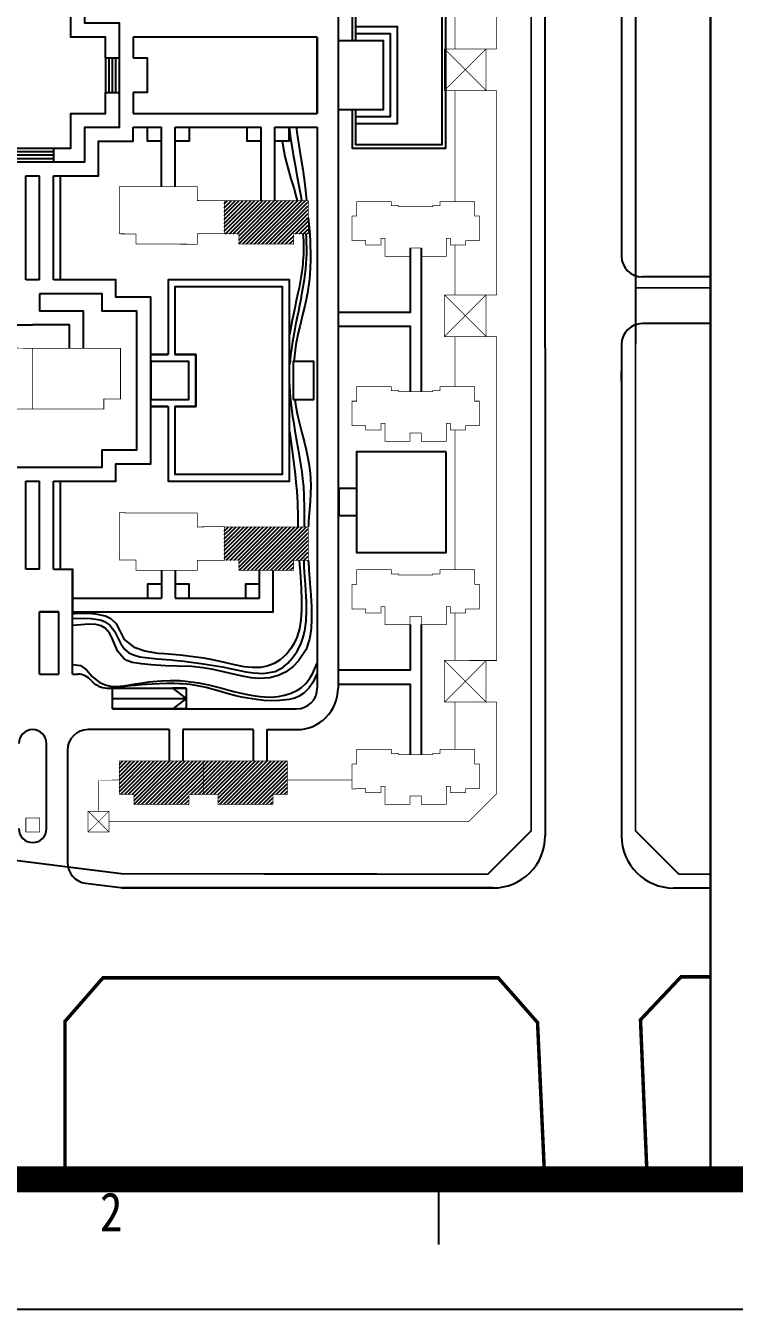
# Model space of a CAD drawing. Extents: x 164940 to 3842273, y 640355 to 1124023.
# Drawn here: x 3543803 to 3547885, y 1078630 to 1086030 of the extents above; entities that cross this region are included whole.
import ezdxf
from ezdxf.enums import TextEntityAlignment as Align

# ---------------------------------------------------------------- set-up
doc = ezdxf.new("R2010")
doc.units = 0
doc.header["$LTSCALE"] = 1000
doc.header["$MEASUREMENT"] = 0
doc.linetypes.add('ACAD_ISO04W100', pattern=[30.5, 24, -3, 0.5, -3])
doc.layers.add('-家具', color=33, linetype='Continuous', lineweight=9)
for name, color, linetype in [('HACTH', 8, 'Continuous'), ('l-123', 7, 'Continuous'), ('ROAD', 4, 'Continuous'), ('T-房间', 7, 'Continuous'), ('TK', 6, 'Continuous'), ('地裂缝坐标戳', 130, 'Continuous'), ('红线', 1, 'Continuous'), ('道牙', 3, 'Continuous')]:
    doc.layers.add(name, color=color, linetype=linetype)
doc.styles.add('TKZ1', font='SIMHEI.TTF', dxfattribs={"width": 0.7})
pattern_1 = [(45, (3242744.204950543, 1110713.440963314), (-11.22532015133644, 11.22532015133644), [])]

# ---------------------------------------------------------------- blocks, each defined once
blk = doc.blocks.new('图框')
for p, q in [((-129633.4793015235, -504211.2319678301), (-129633.4793015235, -503711.2319678301)), ((-142208.4793015235, -504711.2319678301), (-58108.4793015235, -504711.2319678301))]:
    blk.add_line(p, q)
at = {"const_width": 200}
blk.add_lwpolyline([(-59108.4793015235, -446311.2319678301), (-139708.4793015235, -446311.2319678301), (-139708.4793015235, -503711.2319678301), (-59108.4793015235, -503711.2319678301)], close=True, dxfattribs=at)
at = {"style": 'TKZ1', "width": 0.85}
blk.add_text('2', height=300, dxfattribs=at).set_placement((-132152.2293015235, -503961.2319678301), align=Align.MIDDLE)

msp = doc.modelspace()

# ---------------------------------------------------------------- hatches: boundary and pattern name
at = {"layer": 'HACTH'}
h = msp.add_hatch(dxfattribs=at)
h.set_pattern_fill('ANSI31', color=6, scale=10, style=0)
h.set_pattern_definition(pattern_1)
h.paths.add_polyline_path([(3544946.882879011, 1085021.274720597), (3544946.882878974, 1084829.274720008), (3545030.882878978, 1084829.274719989), (3545030.882878968, 1084771.274719982), (3545346.88287903, 1084771.274719982), (3545346.882879021, 1084829.274719989), (3545430.882879024, 1084829.274720008), (3545430.882878987, 1085021.274720597)])
h = msp.add_hatch(dxfattribs=at)
h.set_pattern_fill('ANSI31', color=6, scale=10, style=0)
h.set_pattern_definition(pattern_1)
h.paths.add_polyline_path([(3545430.882878978, 1083140.399201474), (3544946.882878993, 1083140.399201474), (3544946.88287903, 1082948.399200885), (3545030.882878968, 1082948.399200866), (3545030.882878959, 1082890.399200859), (3545346.882879021, 1082890.399200859), (3545346.882879011, 1082948.399200885), (3545430.882879006, 1082948.399200885)])
h = msp.add_hatch(dxfattribs=at)
h.set_pattern_fill('ANSI31', color=6, scale=10, style=0)
h.set_pattern_definition(pattern_1)
h.paths.add_polyline_path([(3544342.882878989, 1081791.435554678), (3544342.882878952, 1081599.435554108), (3544426.882878946, 1081599.435554089), (3544426.882878946, 1081541.435554082), (3544742.882879008, 1081541.435554082), (3544742.882878998, 1081599.435554089), (3544826.882878928, 1081599.435554108), (3544826.882878965, 1081791.435554678)])
h = msp.add_hatch(dxfattribs=at)
h.set_pattern_fill('ANSI31', color=6, scale=10, style=0)
h.set_pattern_definition(pattern_1)
h.paths.add_polyline_path([(3545310.882878941, 1081791.435554678), (3544826.882878965, 1081791.435554678), (3544826.882878993, 1081599.435554108), (3544910.882878922, 1081599.435554089), (3544910.882878922, 1081541.435554082), (3545226.882878983, 1081541.435554082), (3545226.882878974, 1081599.435554089), (3545310.882878968, 1081599.435554108)])

# ---------------------------------------------------------------- linework, layer by layer
at = {"layer": '-家具'}
msp.add_lwpolyline([(3538634.955071344, 1122377.674542716), (3593020.210726418, 1122377.674542716), (3593020.210726418, 1079378.863604319), (3538634.955071344, 1079378.863604319)], close=True, dxfattribs=at)
msp.add_line((3547315.326603208, 1086899.270883313), (3547315.326603208, 1084194.860005731))
at = {"color": 8, "linetype": 'Continuous', "const_width": 20, "flags": 128}
for points in [[(3546791.733604589, 1079397.730662393), (3546751.422238354, 1080282.999815679), (3546524.72320109, 1080540.916384792), (3544248.192676896, 1080540.916384792), (3544029.737988891, 1080290.275907739), (3544029.737988891, 1079392.945599853)], [(3547747.359212073, 1080546.536732482), (3547578.06542071, 1080546.536732482), (3547344.424980352, 1080298.80169127), (3547383.141078664, 1079379.28451931)]]:
    msp.add_lwpolyline(points, dxfattribs=at)
at = {"layer": 'l-123', "ltscale": 6}
msp.add_line((3547747.359212073, 1079385.220913364), (3547747.359212073, 1092141.990740056), dxfattribs=at)
msp.add_lwpolyline([(3538663.970834551, 1092141.990740056), (3547747.359212073, 1092141.990740056), (3547747.359212073, 1079385.220913364), (3538663.970834551, 1079385.220913364)], close=True, dxfattribs=at)
at = {"layer": 'ROAD', "color": 8}
for p, q in [((3545602.883410597, 1087285.311807933), (3545602.871098531, 1082211.443451008)), ((3546795.322127225, 1084171.996064576), (3546795.322127225, 1087141.297605725)), ((3545482.880182894, 1085964.441988038), (3545482.879107095, 1085524.442308115)), ((3545482.87891149, 1085444.442308115), (3545482.875537364, 1084124.437510686)), ((3547747.359212073, 1084581.259464974), (3547355.322127271, 1084581.259464974)), ((3547747.359212073, 1084581.259464974), (3547355.322127271, 1084581.259464974)), ((3547747.359212073, 1084312.480233571), (3547355.322127271, 1084312.480233571)), ((3545482.875537364, 1084124.437510686), (3545482.871100795, 1082211.443739923)), ((3546795.322127225, 1084171.996064576), (3546795.322127225, 1081358.902480098)), ((3543962.885274341, 1082896.890697124), (3544072.882878216, 1082896.890698148)), ((3543882.882878216, 1082650.399200803), (3543992.882878216, 1082650.399200803)), ((3543882.882878216, 1082650.399200803), (3543992.882878216, 1082650.399200803)), ((3544072.882878216, 1082656.890698148), (3544072.882878216, 1082656.890699154)), ((3543882.882873634, 1082291.444033383), (3543992.882873634, 1082291.444033383)), ((3544072.882873634, 1082291.444033383), (3544102.882903939, 1082291.444033383)), ((3545192.93487227, 1081971.444033383), (3545362.871098531, 1081971.444033383))]:
    msp.add_line(p, q, dxfattribs=at)
at = {"layer": 'ROAD', "color": 8, "ltscale": 6}
for p, q in [((3545482.883905483, 1085964.441988038), (3544422.884845626, 1085964.441988038)), ((3544422.884845626, 1085964.441988038), (3544422.884845626, 1085844.444739147)), ((3544422.884845626, 1085924.441988038), (3544422.884845626, 1085844.444739147)), ((3545482.883905483, 1085524.442308115), (3545482.883905483, 1085964.441988038)), ((3544422.884845626, 1085644.444739147), (3544422.884845626, 1085524.442308115)), ((3544422.884845626, 1085644.444739147), (3544422.884845626, 1085524.442308115)), ((3544422.880910806, 1085524.442308115), (3545482.883905483, 1085524.442308115)), ((3544422.880910806, 1085444.442308115), (3544584.883870095, 1085444.442308115)), ((3544664.883870095, 1085444.442308115), (3545158.88387008, 1085444.442308115)), ((3545238.88387008, 1085444.442308115), (3545482.87891149, 1085444.442308115)), ((3544072.882878216, 1082656.890699154), (3544072.882878216, 1082896.890698148)), ((3544072.887670467, 1082730.399200915), (3544584.879473926, 1082730.399199872)), ((3544664.879473926, 1082730.399199872), (3545148.887669681, 1082730.399199872)), ((3544072.887670383, 1082650.399200896), (3545228.887669681, 1082650.399200896)), ((3544272.606613602, 1082211.422401051), (3544726.470709642, 1082211.423401272)), ((3544726.470709642, 1082211.423401272), (3544648.547970023, 1082211.423401272)), ((3544302.882878216, 1082091.444033383), (3545362.871100795, 1082091.444033383)), ((3543922.882878216, 1081401.012791692), (3543922.882878216, 1081891.444033383))]:
    msp.add_line(p, q, dxfattribs=at)
for points in [[(3544342.880910806, 1085844.444739147), (3544342.880910806, 1086044.444739147), (3544142.881748252, 1086044.444739147), (3544142.881748252, 1086244.446414037), (3543962.885274341, 1086244.446414037)], [(3544262.880910806, 1085844.444739147), (3544262.880910806, 1085964.444739147), (3544062.881748252, 1085964.444739147), (3544062.881748252, 1086164.446414037), (3543962.885274341, 1086164.446414037)], [(3545682.879635379, 1085544.444739147), (3545682.879635379, 1085324.444739147), (3546222.879635379, 1085324.444739147), (3546222.879635379, 1086164.444739147), (3545682.879635379, 1086164.444739147), (3545682.879635379, 1085944.444739147)], [(3545702.879635379, 1085544.444739147), (3545702.879635379, 1085344.444739147), (3546202.879635379, 1085344.444739147), (3546202.879635379, 1086144.444739147), (3545702.879635379, 1086144.444739147), (3545702.879635379, 1085944.444739147)], [(3545702.879635379, 1086024.444739147), (3545942.879635379, 1086024.444739147), (3545942.879635379, 1085464.444739147), (3545702.879635379, 1085464.444739147)], [(3545702.879635379, 1085984.444739147), (3545902.879635379, 1085984.444739147), (3545902.879635379, 1085504.444739147), (3545702.879635379, 1085504.444739147)], [(3545602.880156901, 1085944.444739147), (3545862.879635379, 1085944.444739147), (3545862.879635379, 1085544.444739147), (3545602.879186276, 1085544.444739147)], [(3544262.880910806, 1085844.444739147), (3544342.880910806, 1085844.444739147)], [(3544262.884845626, 1085844.444739147), (3544262.884845626, 1085644.444739147)], [(3544282.884845626, 1085644.444739147), (3544282.884845626, 1085844.444739147)], [(3544302.884845626, 1085644.444739147), (3544302.884845626, 1085844.444739147)], [(3544322.884845626, 1085644.444739147), (3544322.884845626, 1085844.444739147)], [(3544342.884845626, 1085644.444739147), (3544342.884845626, 1085844.444739147)], [(3544422.884845626, 1085844.444739147), (3544502.884845626, 1085844.444739147), (3544502.884845626, 1085644.444739147), (3544422.884845626, 1085644.444739147)], [(3543962.885274341, 1085244.446414037), (3544142.881748252, 1085244.446414037), (3544142.881748252, 1085444.444739147), (3544342.880910806, 1085444.444739147), (3544342.880910806, 1085644.444739147)], [(3543962.885274341, 1085324.446414037), (3544062.881748252, 1085324.446414037), (3544062.881748252, 1085524.444739147), (3544262.880910806, 1085524.444739147), (3544262.880910806, 1085644.444739147)], [(3544262.880910806, 1085644.444739147), (3544342.880910806, 1085644.444739147)], [(3543962.885274341, 1085164.446414037), (3544222.881748252, 1085164.446414037), (3544222.881748252, 1085364.444739147), (3544422.880910806, 1085364.444739147), (3544422.880910806, 1085444.442308115)], [(3544584.883870095, 1085364.442308115), (3544504.883870095, 1085364.442308115), (3544504.883870095, 1085444.442308115)], [(3544584.883870095, 1085100.399202535), (3544584.883870095, 1085444.447490274)], [(3544664.883870095, 1085100.399202517), (3544664.883870095, 1085444.447490274)], [(3544744.883870095, 1085444.442308115), (3544744.883870095, 1085364.442308115), (3544664.883870095, 1085364.442308115)], [(3544744.883870095, 1085444.442308115), (3545038.88387008, 1085444.442308115)], [(3545158.88387008, 1085364.442308115), (3545078.88387008, 1085364.442308115), (3545078.88387008, 1085444.442308115)], [(3545158.88387008, 1085021.274720597), (3545158.88387008, 1085444.447490274)], [(3545238.88387008, 1085021.274720597), (3545238.88387008, 1085444.447490274)], [(3545318.88387008, 1085444.442308115), (3545318.88387008, 1085364.442308115), (3545238.88387008, 1085364.442308115)], [(3543722.885274341, 1085324.446414037), (3543962.885274341, 1085324.446414037)], [(3543722.885274341, 1085304.446414037), (3543962.885274341, 1085304.446414037)], [(3543962.885274341, 1085324.446414037), (3543962.885274341, 1085244.446414037)], [(3543722.885274341, 1085284.446414037), (3543962.885274341, 1085284.446414037)], [(3543722.885274341, 1085264.446414037), (3543962.885274341, 1085264.446414037)], [(3543722.885274341, 1085244.446414037), (3543962.885274341, 1085244.446414037)], [(3543802.885274341, 1085164.446414037), (3543882.885274341, 1085164.446414037)], [(3543802.885274341, 1084564.399202073), (3543802.885274341, 1085164.446414037)], [(3543882.885274341, 1084564.399202073), (3543882.885274341, 1085164.446414037)], [(3543962.885274341, 1084564.399202073), (3543962.885274341, 1085164.446414037)], [(3544002.885274341, 1084564.399202073), (3544002.885274341, 1085164.446414037)], [(3546017.330687935, 1084747.99458105), (3546017.330687935, 1084376.985940075), (3545602.87711658, 1084376.986945773)], [(3546081.330687528, 1084747.994581013), (3546081.330687528, 1083919.219597204)], [(3543882.88527436, 1084564.399202073), (3543802.88527436, 1084564.399202073)], [(3543962.88527436, 1083404.399202073), (3544322.882876288, 1083404.399202073), (3544322.882876288, 1083504.399201682), (3544522.882875524, 1083504.399201682), (3544522.882875524, 1084464.399201682), (3544322.882876288, 1084464.399201682), (3544322.882876288, 1084564.399202073), (3543962.88527436, 1084564.399202073)], [(3544622.881391518, 1083834.399201682), (3544622.881391518, 1083404.39920131), (3545322.882776758, 1083404.39920131), (3545322.882776758, 1084564.399202073), (3544622.881391518, 1084564.399202073), (3544622.881391518, 1084134.399201682)], [(3544662.881391518, 1083834.399201682), (3544662.881391518, 1083444.39920131), (3545282.882776758, 1083444.39920131), (3545282.882776758, 1084524.399202073), (3544662.881391518, 1084524.399202073), (3544662.881391518, 1084134.399201682)], [(3543442.882876288, 1083584.399201682), (3543442.882876288, 1083484.399202073), (3544242.882876288, 1083484.399202073), (3544242.882876288, 1083584.399201682), (3544442.882875524, 1083584.399201682), (3544442.882875524, 1084384.399201682), (3544242.882876288, 1084384.399201682), (3544242.882876288, 1084484.399202073), (3543882.882878235, 1084484.399202073)], [(3543882.882878235, 1084484.399202055), (3543882.882878207, 1084384.399201682)], [(3544135.977602698, 1084170.399201977), (3544135.977602698, 1084384.399201682), (3543882.882878253, 1084384.399201682)], [(3543629.788153762, 1084170.399201977), (3543629.788153762, 1084304.399201682), (3543842.882878235, 1084304.399201682)], [(3544055.977602698, 1084170.399201977), (3544055.977602698, 1084304.399201682), (3543842.882878235, 1084304.399201682)], [(3545602.876922455, 1084296.986945773), (3546017.330687935, 1084296.985940075), (3546017.330687935, 1083919.219597185)], [(3544522.882880935, 1084134.399201682), (3544622.881391518, 1084134.399201682)], [(3544622.881391518, 1084134.399201682), (3544522.882880935, 1084134.399201682)], [(3544662.881391518, 1084134.399201682), (3544782.881391518, 1084134.399201682), (3544782.881391518, 1083834.399201682), (3544662.881391518, 1083834.399201682)], [(3544662.881391518, 1083834.399201682), (3544782.881391518, 1083834.399201682), (3544782.881391518, 1084134.399201682), (3544662.881391518, 1084134.399201682)], [(3544622.881391518, 1083834.399201682), (3544522.882880935, 1083834.399201682)], [(3544522.882880935, 1083834.399201682), (3544622.881391518, 1083834.399201682)], [(3545322.882776758, 1083691.565736549), (3545326.273988433, 1083663.323067593)], [(3545326.273988433, 1083663.323067593), (3545337.144745592, 1083579.886774159)], [(3543802.88527436, 1083404.399202073), (3543882.88527436, 1083404.399202073)], [(3543802.885274341, 1082896.890697124), (3543802.885274341, 1083404.399202073)], [(3543882.885274341, 1082896.890697124), (3543882.885274341, 1083404.399202073)], [(3543962.885274341, 1082896.890697124), (3543962.885274341, 1083404.399202073)], [(3544002.885274341, 1082896.890697124), (3544002.885274341, 1083404.399202073)], [(3543882.885274341, 1082896.890697124), (3543802.885274341, 1082896.890697124)], [(3543962.885274341, 1082896.890697124), (3544072.882878216, 1082896.890698148), (3544072.882878216, 1082656.890699154), (3544072.882878216, 1082656.890698148)], [(3544072.887670383, 1082650.399200896), (3545228.887669681, 1082650.399199872), (3545228.887669681, 1082890.399200896)], [(3544584.879473926, 1082890.399200896), (3544584.879473926, 1082730.399199872)], [(3544664.879473926, 1082890.399200896), (3544664.879473926, 1082730.399199872)], [(3545148.887669681, 1082730.399199872), (3545148.887669681, 1082890.399200896)], [(3544584.879473926, 1082810.399199872), (3544504.879473926, 1082810.399199872), (3544504.879473926, 1082730.399199872)], [(3544744.879473926, 1082730.399199872), (3544744.879473926, 1082810.399199872), (3544664.879473926, 1082810.399199872)], [(3545148.887669681, 1082810.399199872), (3545068.887669681, 1082810.399199872), (3545068.887669681, 1082730.399199872)], [(3543882.882873634, 1082291.44403247), (3543882.882878216, 1082650.39919989)], [(3543992.882878216, 1082650.399200803), (3543882.882878216, 1082650.399200803)], [(3543992.882873634, 1082291.444034072), (3543992.882878216, 1082650.399201492)], [(3544072.882873634, 1082291.444032228), (3544072.882878216, 1082656.890696994)], [(3546017.33068799, 1082577.394775467), (3546017.33068799, 1082314.419266878), (3545602.871348405, 1082314.419662765)], [(3546081.330687575, 1082577.394775467), (3546081.330687575, 1081827.435554078)], [(3544072.887666602, 1082347.624164241), (3544119.07087345, 1082341.484677287), (3544153.056143451, 1082315.883551741), (3544185.767000275, 1082277.380369472), (3544226.702873636, 1082245.942907611), (3544260.842917621, 1082230.247798169), (3544291.808542334, 1082222.593035492), (3544325.174643196, 1082220.276692415), (3544366.586787444, 1082223.292452096), (3544405.031669963, 1082229.3857548), (3544436.122009208, 1082235.038753132), (3544466.151332933, 1082240.11267416), (3544512.740766382, 1082246.755338887), (3544582.43348543, 1082253.415879978), (3544635.409244359, 1082255.388860347), (3544693.172602704, 1082253.997023887), (3544754.77548405, 1082247.95685144), (3544798.879061876, 1082240.960401481), (3544827.133140195, 1082235.521453636), (3544855.962754669, 1082229.338678306), (3544887.323871054, 1082222.027017268), (3544931.829159971, 1082210.902496631), (3544973.598579237, 1082200.023478063), (3545010.412939232, 1082190.421272068), (3545043.181325341, 1082182.249360065), (3545081.338859791, 1082173.674521948), (3545112.04010066, 1082167.870504054), (3545153.443580283, 1082162.134194987), (3545179.922618814, 1082160.014125536), (3545218.055041976, 1082159.505951813), (3545257.179758785, 1082162.6088926), (3545293.999726953, 1082169.392534661), (3545331.678582387, 1082180.928881428), (3545369.382763518, 1082198.779444488), (3545389.473731326, 1082212.131306546), (3545418.202664632, 1082239.211488663), (3545439.092264561, 1082267.646196818), (3545456.260768998, 1082297.89682634), (3545468.739520334, 1082323.702760375), (3545482.871434683, 1082355.413349456)], [(3545482.871298132, 1082296.533077023), (3545471.195308598, 1082271.765575463), (3545456.541238338, 1082244.140825419), (3545435.065118162, 1082212.548591307), (3545404.215886801, 1082181.418554353), (3545378.294787141, 1082164.835875368), (3545352.349220201, 1082153.784203155), (3545320.016273664, 1082145.086648407), (3545267.084684841, 1082138.68626423), (3545219.26745077, 1082138.158983363), (3545173.942943256, 1082140.467364023), (3545131.843326962, 1082144.718998837), (3545082.054538544, 1082152.322844917), (3545046.129242996, 1082159.466767254), (3545014.158403412, 1082166.912737823), (3544969.640720742, 1082178.746035228), (3544910.841535464, 1082195.598660781), (3544862.355430093, 1082209.009742884), (3544841.729250684, 1082214.235436133), (3544792.671456005, 1082224.784368443), (3544749.988674795, 1082231.226072832), (3544707.018361337, 1082235.28246302), (3544686.931839906, 1082236.450016367), (3544655.646079857, 1082237.456582373), (3544615.429424275, 1082237.481936289), (3544573.00896414, 1082236.228953301), (3544533.493780162, 1082234.13133608), (3544497.950818393, 1082231.626161876), (3544471.390247833, 1082229.425990524), (3544435.853556696, 1082226.113184242), (3544407.08813338, 1082223.177645037), (3544341.915217111, 1082215.951586998), (3544302.882538265, 1082211.422467771)], [(3544726.471943775, 1082211.423401272), (3544726.472208187, 1082091.443099862), (3544302.881253757, 1082091.444033383)], [(3544302.882878272, 1082091.422467771), (3544302.882538265, 1082211.422467771)], [(3544648.522155512, 1082211.443271654), (3544726.47110633, 1082151.443099862), (3544650.836176997, 1082091.443266551)], [(3545602.87115428, 1082234.419662765), (3546017.33068799, 1082234.419266878), (3546017.33068799, 1081827.435554078)], [(3544302.881461544, 1082151.444033383), (3544726.47110633, 1082151.443099862)], [(3544628.646507947, 1081971.444033346), (3544628.646507928, 1081871.43555479)], [(3544628.934872294, 1081971.444033346), (3544628.934872294, 1081791.435554753)], [(3544708.646507947, 1081971.444033346), (3544708.646507919, 1081791.435554734)], [(3545112.93487227, 1081971.444033383), (3544708.646507947, 1081971.444033346)], [(3545112.93487227, 1081971.444033383), (3545112.93487227, 1081791.044033448)], [(3545192.93487227, 1081971.444033383), (3545192.93487227, 1081791.044033448)]]:
    msp.add_lwpolyline(points, dxfattribs=at)
for points in [[(3544522.882880935, 1083874.399201682), (3544742.881391518, 1083874.399201682), (3544742.881391518, 1084094.399201682), (3544522.882880935, 1084094.399201682)], [(3545342.882776758, 1083874.399201682), (3545462.887355065, 1083874.399342275), (3545462.887355065, 1084094.399342275), (3545342.882776758, 1084094.399201682)], [(3546225.330687579, 1083573.219597208), (3545709.330687778, 1083573.219597208), (3545709.330687778, 1082993.394775482), (3546225.330687579, 1082993.394775482)], [(3544584.879473926, 1082730.399199872), (3544584.879473926, 1082730.399199872)]]:
    msp.add_lwpolyline(points, close=True, dxfattribs=at)
at = {"layer": 'ROAD', "color": 8}
msp.add_lwpolyline([(3545709.330687778, 1083203.307186345), (3545609.329829965, 1083203.307233321), (3545609.329829965, 1083363.307233321), (3545709.330687778, 1083363.307186345)], close=True, dxfattribs=at)
at = {"layer": 'ROAD', "color": 8, "ltscale": 6}
msp.add_lwpolyline([(3544628.934872294, 1081971.444033346), (3544162.882878207, 1081971.444033308, 0.4142135623506111), (3544042.882878216, 1081851.444033308), (3544042.882878216, 1081205.513849089, 0.3780738280428828), (3544147.928446544, 1081086.449307872), (3544349.607687056, 1081061.118521801, 0.03109603935615512), (3544364.489997126, 1081060.183084699), (3546495.141823221, 1081058.902534282)], format="xyb", dxfattribs=at)
at = {"layer": 'ROAD', "color": 8}
for centre, radius, start, end in [((3547355.322127271, 1084701.259464974), 120, 180, 270), ((3545362.871100795, 1082211.444033383), 120, 270, 359.9998399174414), ((3545362.871098531, 1082211.444033383), 240, 270, 359.9998399174414), ((3546495.322127225, 1081358.902480098), 300, 269.9655555673843, 0)]:
    msp.add_arc(centre, radius, start, end, dxfattribs=at)
at = {"layer": 'ROAD', "color": 8, "ltscale": 6}
for centre, radius, start, end in [((3544102.882878216, 1082191.444033383), 100, 39.51390509995034, 90), ((3544272.606349144, 1082331.422401051), 120, 219.5139050999503, 270.0001334021322), ((3543842.882878216, 1081891.444033383), 80.00000000001863, 0, 180), ((3543842.882878216, 1081401.012791692), 80.00000000001863, 180, 0)]:
    msp.add_arc(centre, radius, start, end, dxfattribs=at)
at = {"layer": 'T-房间', "ltscale": 6, "const_width": 4}
for points in [[(3546515.33514107, 1085895.412322486), (3546515.335135622, 1087185.311808436), (3546415.335135194, 1087285.311808436), (3546275.335135194, 1087285.311808436), (3546275.335136963, 1086785.437373536)], [(3546275.335137978, 1086535.437373555), (3546275.335140539, 1085895.614758878)], [(3546215.335141024, 1085895.715977064), (3546215.335141024, 1085655.715977064)], [(3546215.335141024, 1085895.665367971), (3546455.335141024, 1085655.462760831)], [(3546215.335141024, 1085895.665367971), (3546515.33514107, 1085895.412322486)], [(3546455.335141024, 1085895.462931579), (3546215.335141024, 1085655.715977064)], [(3546455.335141024, 1085895.462931579), (3546455.335141024, 1085655.462760831)], [(3546515.335142085, 1085655.462760831), (3546215.335141024, 1085655.462760831)], [(3546275.335141508, 1085655.462760831), (3546275.335144069, 1085015.994581076)], [(3546515.335146984, 1084477.30343433), (3546515.335142085, 1085655.462760831)], [(3546275.335145149, 1084765.994581113), (3546275.335146453, 1084477.505870721)], [(3546215.33514704, 1084477.607088907), (3546215.33514704, 1084237.607088907)], [(3546215.33514704, 1084477.556479814), (3546455.33514704, 1084237.353872674)], [(3546215.33514704, 1084477.556479814), (3546515.335146984, 1084477.30343433)], [(3546455.33514704, 1084477.354043441), (3546215.33514704, 1084237.607088907)], [(3546455.33514704, 1084477.373711354), (3546455.33514704, 1084237.373540586)], [(3546515.335147999, 1084237.353872674), (3546215.33514704, 1084237.353872674)], [(3546275.335147617, 1084237.353872674), (3546275.335148931, 1083949.219597223)], [(3546515.335155981, 1082370.111509951), (3546515.335147999, 1084237.353872674)], [(3546275.335150002, 1083699.21959726), (3546275.335153652, 1082893.394775482)], [(3546275.335154733, 1082643.394775501), (3546275.335155906, 1082370.313946343)], [(3546215.335156428, 1082370.415164529), (3546215.335156428, 1082130.415164529)], [(3546215.335156428, 1082370.364555436), (3546455.335156428, 1082130.161948296)], [(3546215.335156428, 1082370.364555436), (3546515.335155981, 1082370.111509951)], [(3546455.335156428, 1082370.162119044), (3546215.335156428, 1082130.415164529)], [(3546455.335156428, 1082370.162119044), (3546455.335156428, 1082130.161948296)], [(3544282.646507876, 1081441.435554045), (3546355.33515992, 1081441.435554063), (3546515.335159231, 1081601.435554063), (3546515.335156996, 1082130.161948296)], [(3546515.335156996, 1082130.161948296), (3546215.335156428, 1082130.161948296)], [(3546275.335156949, 1082130.161948296), (3546275.335158123, 1081857.43555406)], [(3544342.882878961, 1081681.435554045), (3544222.646507885, 1081681.435554063), (3544222.646507876, 1081501.435554045)], [(3545683.330687763, 1081681.435553803), (3545310.882878959, 1081681.435553859)], [(3544162.646507876, 1081501.435554045), (3544282.646507876, 1081381.435554045)], [(3544282.646507876, 1081501.435554045), (3544162.646507876, 1081381.435554045)]]:
    msp.add_lwpolyline(points, dxfattribs=at)
for points in [[(3544946.882878983, 1085021.274720597), (3544790.882879006, 1085021.274720559), (3544790.882878996, 1085101.274720503), (3544438.882878995, 1085101.274720559), (3544342.882879026, 1085101.274720541), (3544342.88287898, 1084829.274720008), (3544438.882878976, 1084829.274719971), (3544438.882878976, 1084771.274720001), (3544790.882879024, 1084771.274719982), (3544790.882879015, 1084829.274719971), (3544946.882879021, 1084829.274719989)], [(3545430.882878987, 1085021.274720597), (3544946.882879011, 1085021.274720597), (3544946.882878974, 1084829.274720008), (3545030.882878978, 1084829.274719989), (3545030.882878968, 1084771.274719982), (3545346.88287903, 1084771.274719982), (3545346.882879021, 1084829.274719989), (3545430.882879024, 1084829.274720008)], [(3546415.330687821, 1084931.994581091), (3546389.330687834, 1084931.994581091), (3546389.330687834, 1085015.994581076), (3546189.330687825, 1085015.994581094), (3546189.330687825, 1084991.994581091), (3546147.330687823, 1084991.994581091), (3546147.330687823, 1084985.994581076), (3545951.330687836, 1084985.99458102), (3545951.330687836, 1084991.994581091), (3545909.330687834, 1084991.994581091), (3545909.330687834, 1085015.994581094), (3545709.330687825, 1085015.994581076), (3545709.330687825, 1084931.994581091), (3545683.330687828, 1084931.994581091), (3545683.3306878, 1084789.994581135), (3545761.330687826, 1084789.994581117), (3545761.330687826, 1084765.994581113), (3545849.330687825, 1084765.994581113), (3545849.330687825, 1084803.92284274), (3545873.330688033, 1084803.92284274), (3545873.330688033, 1084699.99458108), (3546017.330688037, 1084699.99458108), (3546017.330688, 1084747.99458105), (3546081.330687659, 1084747.994581013), (3546081.330687622, 1084699.99458108), (3546225.330687625, 1084699.99458108), (3546225.330687625, 1084803.92284274), (3546249.330687825, 1084803.92284274), (3546249.330687825, 1084765.994581113), (3546337.330687832, 1084765.994581113), (3546337.330687823, 1084789.994581117), (3546415.33068783, 1084789.994581117)], [(3543842.882878151, 1084170.399202014), (3543842.882878151, 1084170.399202014), (3543336.693429345, 1084170.399201939), (3543336.693429336, 1083878.399201407), (3543432.693429332, 1083878.399201388), (3543432.693429342, 1083820.399201418), (3543842.882878225, 1083820.399201455), (3543842.882878244, 1083878.399201463)], [(3544349.072327115, 1084170.399201939), (3543842.882878309, 1084170.399202014), (3543842.882878309, 1084170.399202014), (3543842.882878244, 1083878.399201481), (3543842.882878225, 1083820.399201455), (3544253.072327118, 1083820.399201418), (3544253.072327118, 1083878.399201388), (3544349.072327115, 1083878.399201407)], [(3546415.330687812, 1083865.219597219), (3546389.330687815, 1083865.219597219), (3546389.330687815, 1083949.219597223), (3546189.330687806, 1083949.219597223), (3546189.330687806, 1083925.219597238), (3546147.330687804, 1083925.219597238), (3546147.330687804, 1083919.219597223), (3545951.330687817, 1083919.219597167), (3545951.330687817, 1083925.219597238), (3545909.330687815, 1083925.219597238), (3545909.330687815, 1083949.219597223), (3545709.330687815, 1083949.219597223), (3545709.330687815, 1083865.219597219), (3545683.33068781, 1083865.219597219), (3545683.330687791, 1083723.219597264), (3545761.330687808, 1083723.219597264), (3545761.330687808, 1083699.21959726), (3545849.330687815, 1083699.21959726), (3545849.330687815, 1083737.147858887), (3545873.330688015, 1083737.147858887), (3545873.330688015, 1083633.219597226), (3546017.330688018, 1083633.219597226), (3546017.33068799, 1083681.219597197), (3546081.33068764, 1083681.219597159), (3546081.330687612, 1083633.219597226), (3546225.330687607, 1083633.219597226), (3546225.330687607, 1083737.147858887), (3546249.330687815, 1083737.147858887), (3546249.330687815, 1083699.21959726), (3546337.330687813, 1083699.21959726), (3546337.330687813, 1083723.219597264), (3546415.330687812, 1083723.219597264)], [(3544946.882878993, 1083140.39920153), (3544790.882879015, 1083140.399201511), (3544790.882879015, 1083220.399201436), (3544438.882879013, 1083220.399201492), (3544342.882879036, 1083220.399201474), (3544342.882878989, 1082948.399200941), (3544438.882878995, 1082948.399200922), (3544438.882878985, 1082890.399200952), (3544790.882879034, 1082890.399200915), (3544790.882879034, 1082948.399200922), (3544946.88287903, 1082948.399200922)], [(3545430.882878978, 1083140.399201474), (3544946.882879002, 1083140.399201474), (3544946.882878965, 1082948.399200885), (3545030.882878968, 1082948.399200866), (3545030.882878959, 1082890.399200859), (3545346.882879021, 1082890.399200859), (3545346.882879011, 1082948.399200885), (3545430.882879006, 1082948.399200885)], [(3546415.330687793, 1082809.394775497), (3546389.330687797, 1082809.394775497), (3546389.330687797, 1082893.394775501), (3546189.330687787, 1082893.394775501), (3546189.330687787, 1082869.394775497), (3546147.330687786, 1082869.394775516), (3546147.330687786, 1082863.394775482), (3545951.330687808, 1082863.394775445), (3545951.330687808, 1082869.394775497), (3545909.330687806, 1082869.394775497), (3545909.330687806, 1082893.394775501), (3545709.330687797, 1082893.394775501), (3545709.330687797, 1082809.394775497), (3545683.330687791, 1082809.394775497), (3545683.330687772, 1082667.394775542), (3545761.330687799, 1082667.394775542), (3545761.330687799, 1082643.394775538), (3545849.330687797, 1082643.394775538), (3545849.330687797, 1082681.323037146), (3545873.330688005, 1082681.323037146), (3545873.330687996, 1082577.394775505), (3546017.330688, 1082577.394775505), (3546017.330687972, 1082625.394775475), (3546081.330687622, 1082625.394775419), (3546081.330687594, 1082577.394775505), (3546225.330687597, 1082577.394775505), (3546225.330687597, 1082681.323037146), (3546249.330687797, 1082681.323037146), (3546249.330687797, 1082643.394775538), (3546337.330687795, 1082643.394775538), (3546337.330687795, 1082667.394775542), (3546415.330687802, 1082667.394775542)], [(3546415.330687774, 1081773.435554093), (3546389.330687787, 1081773.435554093), (3546389.330687787, 1081857.435554097), (3546189.330687778, 1081857.435554097), (3546189.330687778, 1081833.435554093), (3546147.330687776, 1081833.435554112), (3546147.330687776, 1081827.435554078), (3545951.330687789, 1081827.435554022), (3545951.330687789, 1081833.435554093), (3545909.330687787, 1081833.435554093), (3545909.330687787, 1081857.435554097), (3545709.330687778, 1081857.435554097), (3545709.330687778, 1081773.435554093), (3545683.330687782, 1081773.435554093), (3545683.330687754, 1081631.435554138), (3545761.33068778, 1081631.435554119), (3545761.33068778, 1081607.435554116), (3545849.330687787, 1081607.435554116), (3545849.330687787, 1081645.363815742), (3545873.330687987, 1081645.363815742), (3545873.330687987, 1081541.435554101), (3546017.33068799, 1081541.435554082), (3546017.330687953, 1081589.435554071), (3546081.330687612, 1081589.435554015), (3546081.330687575, 1081541.435554082), (3546225.330687579, 1081541.435554082), (3546225.330687579, 1081645.363815742), (3546249.330687787, 1081645.363815742), (3546249.330687787, 1081607.435554116), (3546337.330687786, 1081607.435554116), (3546337.330687786, 1081631.435554119), (3546415.330687784, 1081631.435554119)], [(3544826.882878965, 1081791.435554678), (3544342.882878989, 1081791.435554678), (3544342.882878952, 1081599.435554108), (3544426.882878946, 1081599.435554089), (3544426.882878946, 1081541.435554082), (3544742.882879008, 1081541.435554082), (3544742.882878998, 1081599.435554089), (3544826.882878993, 1081599.435554108)], [(3545310.882878941, 1081791.435554678), (3544826.882878965, 1081791.435554678), (3544826.882878928, 1081599.435554108), (3544910.882878922, 1081599.435554089), (3544910.882878922, 1081541.435554082), (3545226.882878983, 1081541.435554082), (3545226.882878974, 1081599.435554089), (3545310.882878968, 1081599.435554108)], [(3543803.68424483, 1081381.435554063), (3543883.68424483, 1081381.435554063), (3543883.68424483, 1081461.435554063), (3543803.68424483, 1081461.435554063)], [(3544162.646507876, 1081381.435554045), (3544282.646507876, 1081381.435554045), (3544282.646507876, 1081501.435554045), (3544162.646507876, 1081501.435554045)]]:
    msp.add_lwpolyline(points, close=True, dxfattribs=at)
at = {"layer": '地裂缝坐标戳', "color": 8, "ltscale": 6}
for points in [[(3545393.946990654, 1085021.274720597), (3545389.580749631, 1085046.303018051), (3545380.639594834, 1085095.236347074), (3545369.562745228, 1085153.697655125), (3545358.140313545, 1085213.936077262), (3545347.296393154, 1085273.527641332), (3545342.848243885, 1085299.371738544), (3545330.030813342, 1085381.579906418), (3545321.826138146, 1085444.442308115)], [(3545360.208002416, 1085444.442308115), (3545366.258423993, 1085401.927696856), (3545380.345449759, 1085315.543896089), (3545391.970041994, 1085245.819076485), (3545398.863069512, 1085201.125018204), (3545408.799329031, 1085129.126603267), (3545414.893413339, 1085079.565730075), (3545417.244424926, 1085059.161981827), (3545421.387923513, 1085021.274720597)], [(3545279.57527025, 1085364.442308115), (3545288.988516754, 1085309.275307021), (3545295.901829753, 1085276.611900272), (3545304.822520627, 1085240.068778841), (3545318.615028378, 1085189.938890411), (3545331.044229701, 1085147.774027938), (3545348.639442803, 1085088.789609185), (3545359.886249596, 1085049.383650849), (3545367.385430852, 1085021.274720597)], [(3545430.882879006, 1084924.127665366), (3545437.316364557, 1084846.39087092), (3545440.763082964, 1084791.962564586), (3545441.864363033, 1084768.838525041), (3545443.396579934, 1084714.621444902), (3545443.414172394, 1084674.300479813), (3545442.500917524, 1084638.760444465), (3545439.967878819, 1084594.396610575), (3545436.239742659, 1084554.866905639), (3545426.482321838, 1084488.887330609), (3545418.8237567, 1084450.412836185), (3545410.806850022, 1084414.833435154), (3545399.932651058, 1084370.110691933), (3545383.10710017, 1084302.553884777), (3545372.878897054, 1084259.049541669), (3545359.462441359, 1084191.74154613), (3545350.514329517, 1084127.460743672), (3545347.437919373, 1084094.399207028)], [(3545400.26246793, 1084829.274720008), (3545401.636734786, 1084810.019578485), (3545402.698816121, 1084789.277620575), (3545403.369310288, 1084765.560234039), (3545403.303723637, 1084732.3834493), (3545402.536803413, 1084709.140467233), (3545401.572334183, 1084691.870524938), (3545399.930639168, 1084670.49194265), (3545398.452012869, 1084655.015910453), (3545396.939288419, 1084641.203481032), (3545395.071748434, 1084625.9658619), (3545392.864076471, 1084609.707128386), (3545389.556738254, 1084587.731667085), (3545385.619130604, 1084564.040823279), (3545379.24583563, 1084529.244278631), (3545377.339777745, 1084519.419966897), (3545372.400644006, 1084494.816456436), (3545367.448370796, 1084471.03701379), (3545359.942497997, 1084435.956986601), (3545354.564785933, 1084411.089919078), (3545348.887104293, 1084384.696530624), (3545343.201620145, 1084357.753084543), (3545338.073291289, 1084332.635647653), (3545334.2400537, 1084313.088395874), (3545329.605047464, 1084288.162797949), (3545322.882776758, 1084248.008053171)], [(3545325.984229403, 1084079.163975267), (3545330.948159195, 1084129.836579541), (3545335.657092346, 1084166.280700954), (3545342.129797297, 1084208.718217908), (3545349.53128246, 1084251.585455033), (3545355.175204691, 1084281.961239221), (3545361.771312211, 1084315.966971497), (3545370.631633125, 1084360.329057685), (3545375.908000203, 1084386.542669477), (3545382.493214397, 1084419.539457949), (3545389.087238614, 1084453.429619575), (3545394.440743657, 1084482.065280395), (3545398.137290789, 1084502.725086062), (3545401.784629108, 1084524.102862793), (3545408.362161595, 1084566.438799331), (3545412.663284013, 1084598.528187851), (3545416.008211024, 1084628.074432852), (3545418.843493875, 1084659.669045097), (3545420.489880838, 1084684.782302713), (3545421.615540128, 1084712.271108253), (3545421.983259417, 1084747.970514054), (3545421.284205396, 1084781.1981461), (3545419.986417903, 1084809.041878971), (3545418.66550648, 1084829.274720008)], [(3545408.982863188, 1083140.770376621), (3545409.442204976, 1083171.320818754), (3545409.677198365, 1083247.609754296), (3545407.764436541, 1083320.793651043), (3545404.66327147, 1083371.038257981), (3545400.132753564, 1083418.269136155), (3545395.287394108, 1083457.581320236), (3545386.643937401, 1083516.258688698), (3545378.931604851, 1083562.784498388), (3545373.286754958, 1083595.158192868), (3545363.745774835, 1083648.639443255), (3545355.557056883, 1083694.886891449), (3545348.95063979, 1083733.620264808), (3545342.470332509, 1083774.129408634), (3545337.20577191, 1083810.261049064), (3545331.538411113, 1083855.19466115), (3545328.151913922, 1083887.968925814), (3545325.57317587, 1083919.741344637), (3545322.926604426, 1083978.746353386)], [(3545353.494250322, 1083874.399214125), (3545359.621009681, 1083835.03645012), (3545367.642200341, 1083793.487925696), (3545376.947166272, 1083751.644154152), (3545392.078708004, 1083689.710742662), (3545408.300501298, 1083624.769868719), (3545417.673357096, 1083585.163702032), (3545429.875395227, 1083526.523060052), (3545433.65251006, 1083504.965302663), (3545441.051218495, 1083449.597932602), (3545443.552936766, 1083417.272771726), (3545444.669446837, 1083378.764191138), (3545443.781312903, 1083330.534646435), (3545441.613977807, 1083289.567365459), (3545438.023086948, 1083240.133235639), (3545432.88616382, 1083172.778098004), (3545431.604909016, 1083153.064692336), (3545430.882878978, 1083140.399197897)], [(3545337.144745592, 1083579.886774159), (3545347.559134787, 1083501.446314378), (3545354.526479723, 1083444.759849104), (3545359.683635937, 1083396.820633857), (3545364.013121486, 1083347.251971921), (3545367.817015316, 1083281.474963444), (3545370.272330096, 1083195.808089374), (3545371.20235843, 1083140.399201474)], [(3545378.409718838, 1082948.399200885), (3545380.266099706, 1082921.763187292), (3545383.233350761, 1082880.871272663), (3545385.489623541, 1082849.14772272), (3545389.255436663, 1082788.040412309), (3545391.817886591, 1082713.741802441), (3545391.52454276, 1082660.970630551), (3545387.825638432, 1082604.934240988), (3545379.41659544, 1082552.80685989), (3545364.36633184, 1082502.06006918), (3545350.313724358, 1082470.726525596), (3545332.039901357, 1082440.482077318), (3545306.665433034, 1082408.928621689), (3545267.946186535, 1082374.134376476), (3545233.503915485, 1082352.694969045), (3545193.579419659, 1082337.158344945), (3545155.027771577, 1082330.014892256), (3545108.276474359, 1082328.936333543), (3545060.69684829, 1082333.853301535), (3545005.386255927, 1082344.365457742), (3544939.55265406, 1082359.858947544), (3544879.255500346, 1082373.372843786), (3544828.827060577, 1082382.663996013), (3544768.49511933, 1082391.5882349), (3544693.292753356, 1082400.073068755), (3544601.536766285, 1082407.900506294), (3544565.53944603, 1082410.62680533), (3544490.151454214, 1082424.185784458), (3544432.606894806, 1082444.109449087), (3544372.992942151, 1082490.474506988), (3544346.946904346, 1082541.783349811), (3544326.406239526, 1082580.935616622), (3544293.567776525, 1082610.867983176), (3544262.137807965, 1082625.360505617), (3544207.496328302, 1082637.062074466), (3544165.064321537, 1082640.192555858), (3544088.143214056, 1082640.128808467), (3544072.882878002, 1082640.128808653)], [(3545430.882879006, 1082948.399200885), (3545432.003925325, 1082927.640818896), (3545433.057227977, 1082910.524361281), (3545434.649383439, 1082887.102969157), (3545436.100286761, 1082867.263284939), (3545437.905620312, 1082843.627233951), (3545439.928025002, 1082817.631053178), (3545442.141134808, 1082788.701039291), (3545443.434091819, 1082771.029871366), (3545444.999334313, 1082748.157565164), (3545447.067116158, 1082713.022902215), (3545448.404756201, 1082682.964924852), (3545449.130561821, 1082658.365628774), (3545449.486597808, 1082627.712347674), (3545449.328641728, 1082607.060739229), (3545446.678067524, 1082553.772105089), (3545441.575782293, 1082514.025304949), (3545437.286811419, 1082492.587213124), (3545417.757575907, 1082433.703014346), (3545375.26206924, 1082367.303420267), (3545344.085730439, 1082335.764776541), (3545298.621516092, 1082302.812279592), (3545257.816449333, 1082282.992380241), (3545209.532962557, 1082269.824331234), (3545148.114253733, 1082266.343330255), (3545100.883392742, 1082270.799416638), (3545041.260791341, 1082281.988768818), (3544949.935846575, 1082303.8056452), (3544882.030169977, 1082318.955687693), (3544825.159950893, 1082328.783616087), (3544757.348603144, 1082335.281067992), (3544674.983525923, 1082337.289305123), (3544608.564924611, 1082340.092039275), (3544526.16476756, 1082346.073837353), (3544469.151713051, 1082350.190848856), (3544416.122080212, 1082359.22880547), (3544386.023038592, 1082370.179489868), (3544368.147127474, 1082380.747630055), (3544334.044365356, 1082421.498449574), (3544317.811535889, 1082457.506686466), (3544305.795030756, 1082488.40991957), (3544288.012103526, 1082526.436826176), (3544261.469604833, 1082557.079199104), (3544238.518460536, 1082569.401081557), (3544207.592542706, 1082577.165466303), (3544171.847277679, 1082579.551044813), (3544143.810584167, 1082578.643723557), (3544072.882878216, 1082571.444034389)], [(3544073.911976948, 1082612.729829995), (3544120.578016195, 1082614.151847976), (3544180.142790269, 1082612.6930546), (3544232.213878971, 1082603.817957042), (3544256.928050755, 1082594.618014543), (3544287.373198433, 1082574.437794013), (3544313.829970839, 1082540.116437952), (3544330.350660164, 1082508.081328458), (3544348.730846908, 1082470.882509592), (3544372.319901925, 1082435.887268221), (3544397.103337621, 1082415.176658573), (3544423.328342516, 1082402.344880904), (3544459.946947251, 1082392.006656228), (3544492.526924213, 1082386.729234158), (3544560.53958327, 1082380.207516643), (3544638.630904224, 1082373.407298232), (3544674.114784183, 1082370.037471148), (3544715.508018484, 1082365.738395973), (3544741.627335897, 1082362.764491512), (3544814.043476688, 1082353.244293945), (3544887.584208338, 1082341.631296536), (3544935.790328136, 1082332.996373343), (3544988.868648423, 1082322.619859389), (3545026.036302898, 1082314.874373319), (3545071.719095785, 1082305.637142918), (3545115.041018533, 1082298.756147752), (3545172.981082717, 1082295.574518217), (3545240.226507815, 1082307.706251609), (3545283.524225172, 1082330.711222867), (3545313.339691306, 1082355.509142092), (3545338.599714557, 1082383.403539228), (3545364.168981569, 1082420.174865218), (3545387.065026, 1082464.880147016), (3545401.707005924, 1082505.550140085), (3545410.777268954, 1082542.091801743), (3545418.676795982, 1082597.414825427), (3545421.29672117, 1082664.021289794), (3545420.035516912, 1082711.990702337), (3545418.708734376, 1082736.906906328), (3545416.043082666, 1082776.542691885), (3545413.790204166, 1082807.11741574), (3545411.967734791, 1082832.487630973), (3545410.50910151, 1082854.798096249), (3545409.247776562, 1082877.714155762), (3545407.896844655, 1082912.281393053), (3545407.271186341, 1082938.54600625), (3545407.115643764, 1082948.399200885)]]:
    msp.add_lwpolyline(points, dxfattribs=at)
at = {"layer": '红线', "color": 8, "linetype": 'ACAD_ISO04W100', "const_width": 10}
msp.add_lwpolyline([(3546715.327685963, 1087171.787482517), (3546715.335341491, 1090302.34599307), (3546465.336645622, 1090553.166133909), (3545165.537097123, 1090557.425048555), (3544385.970700527, 1090516.943570281), (3543592.2271035, 1090375.593665911), (3540970.668955719, 1090239.492947272), (3540820.297085032, 1090231.665951236), (3540570.44667873, 1089968.707940968), (3540568.23421745, 1087320.737042202), (3540568.106678346, 1087170.147482248), (3540565.332024949, 1083842.253595459), (3540563.485600775, 1081492.321799918), (3540813.288929932, 1081242.171472515), (3540963.286743121, 1081242.086510582), (3543563.214791942, 1081240.51751498), (3544363.147300411, 1081140.046493838), (3546465.327644957, 1081138.786493632), (3546715.335341491, 1081388.622916898), (3546715.327685963, 1083978.046959041)], close=True, dxfattribs=at)
at = {"layer": '红线', "color": 8, "const_width": 10}
for points in [[(3547747.359212073, 1090548.845658897), (3547565.32404398, 1090549.471136647), (3547315.325519754, 1090300.330138317), (3547315.325519754, 1087171.783307659), (3547315.325519754, 1084519.280233847), (3547747.359212073, 1084519.280233847)], [(3547315.322143914, 1084519.280233847), (3547315.322143914, 1083978.043307661), (3547315.322143914, 1081388.333861454), (3547565.322127271, 1081138.242639656), (3547747.359212073, 1081138.176216649)], [(3547747.359212073, 1084519.280233847), (3547315.325519754, 1084519.280233847)]]:
    msp.add_lwpolyline(points, dxfattribs=at)
at = {"layer": '道牙', "color": 8, "ltscale": 100}
for p, q in [((3547235.322127271, 1087141.290380059), (3547235.322127271, 1084701.259464974)), ((3547235.322127271, 1084192.480233571), (3547235.322127271, 1081358.392932917)), ((3547235.322127271, 1083978.182639665), (3547235.322127271, 1084035.838715675)), ((3546495.403019566, 1081058.902376349), (3544358.452725582, 1081060.186712219)), ((3547747.359212073, 1081058.315543326), (3547535.212661106, 1081058.392952884))]:
    msp.add_line(p, q, dxfattribs=at)
for centre, radius, start, end in [((3547355.322127271, 1084192.480233571), 120, 90, 180), ((3547535.322127271, 1081358.392932917), 300, 180, 269.9790825452022)]:
    msp.add_arc(centre, radius, start, end, dxfattribs=at)

# ---------------------------------------------------------------- block references
at = {"layer": 'TK', "xscale": 0.7491082046180964, "yscale": 0.749108204501681, "zscale": 0.7491082045191116}
msp.add_blockref('图框', (3643291.723170833, 1456713.08017107), dxfattribs=at)

doc.saveas('drawing.dxf')
